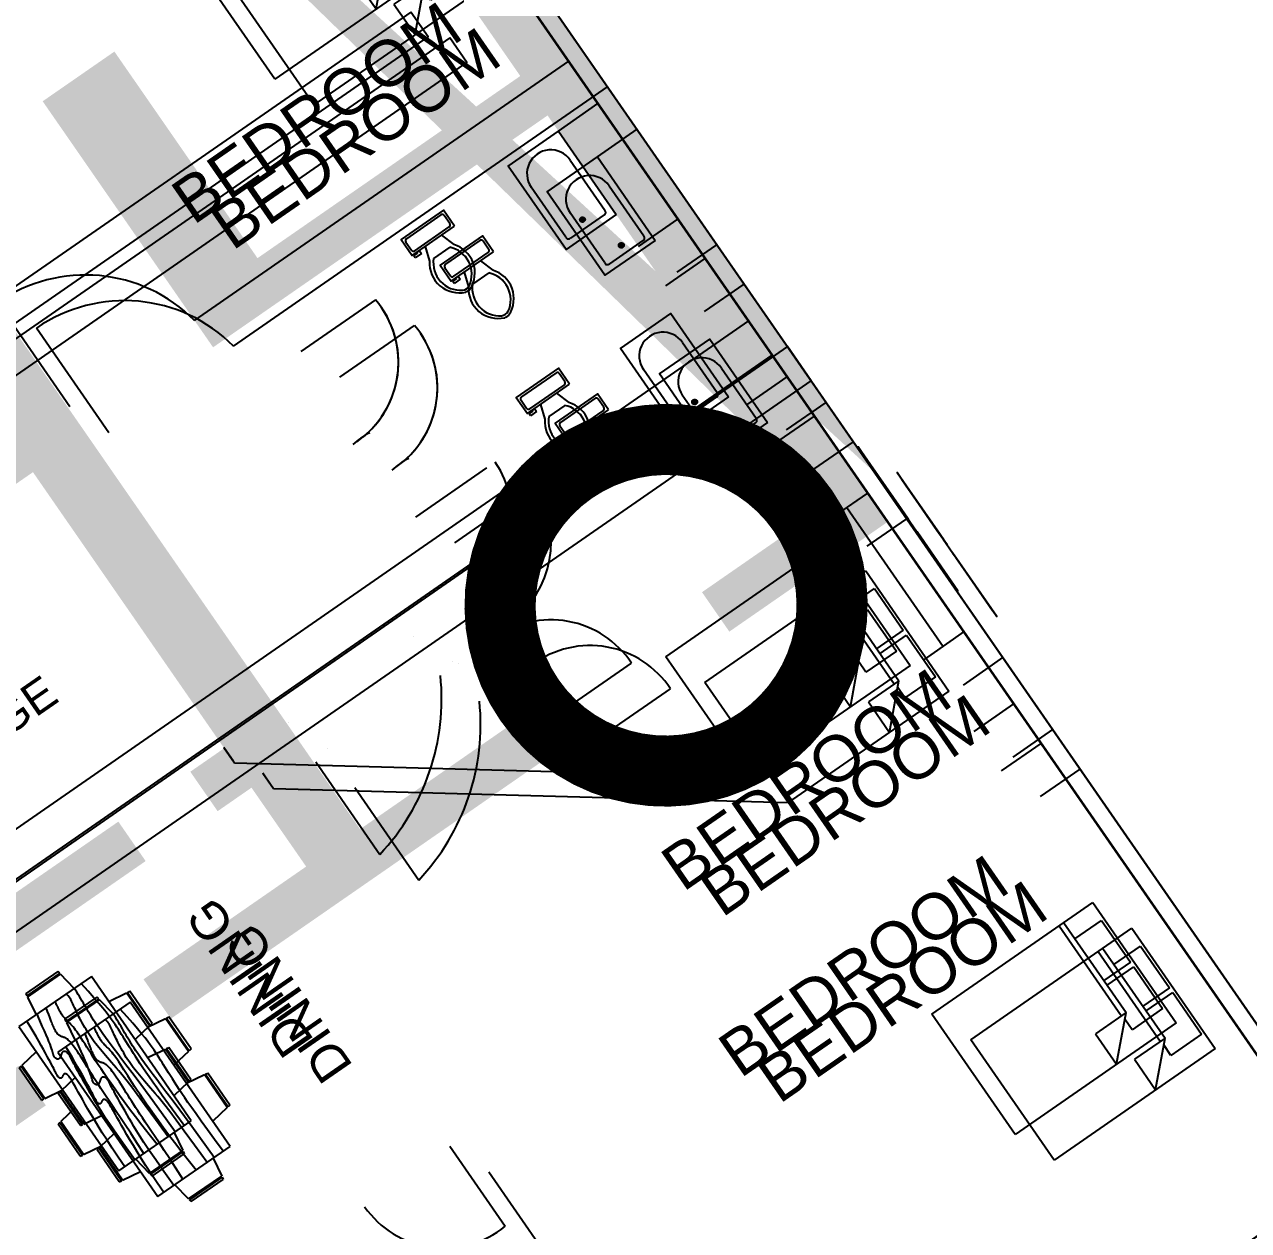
# Model space of a CAD drawing. Header units: millimetres. Extents: x 598487 to 663022, y -3024 to 50667.
# Drawn here: x 604858 to 617566, y 3524 to 16040 of the extents above; entities that cross this region are included whole.
import ezdxf

# ---------------------------------------------------------------- set-up
doc = ezdxf.new("R2010")
doc.units = ezdxf.units.MM
doc.layers.get('0').update_dxf_attribs({"color": 250})
for name, color, linetype in [('Doors', 20, 'Continuous'), ('Furniture', 80, 'Continuous'), ('tanks', 254, 'Continuous'), ('Text', 7, 'Continuous'), ('walls', 51, 'Continuous'), ('windows', 10, 'Continuous')]:
    doc.layers.add(name, color=color, linetype=linetype)
doc.styles.get("Standard").update_dxf_attribs({"font": 'arial.ttf'})
pattern_1 = [(90, (-204816.2, 197959.32), (-304.8, 304.8), [304.8, -304.8]), (90, (-204765.4, 197959.32), (-304.8, 304.8), [304.8, -304.8]), (90, (-204714.6, 197959.32), (-304.8, 304.8), [304.8, -304.8]), (90, (-204663.8, 197959.32), (-304.8, 304.8), [304.8, -304.8]), (90, (-204613, 197959.32), (-304.8, 304.8), [304.8, -304.8]), (90, (-204562.2, 197959.32), (-304.8, 304.8), [304.8, -304.8]), (90, (-204511.4, 197959.32), (-304.8, 304.8), [304.8, -304.8]), (360, (-204816.2, 198264.12), (304.8, -304.8), [304.8, -304.8]), (360, (-204816.2, 198314.92), (304.8, -304.8), [304.8, -304.8]), (360, (-204816.2, 198365.72), (304.8, -304.8), [304.8, -304.8]), (360, (-204816.2, 198416.52), (304.8, -304.8), [304.8, -304.8]), (360, (-204816.2, 198467.32), (304.8, -304.8), [304.8, -304.8]), (360, (-204816.2, 198518.12), (304.8, -304.8), [304.8, -304.8]), (360, (-204816.2, 198568.92), (304.8, -304.8), [304.8, -304.8])]

# ---------------------------------------------------------------- blocks, each defined once
blk = doc.blocks.new('Bath Tub - 26 x 60 in.')
for p, q in [((8, -18), (10, -18)), ((9, -17), (9, -19))]:
    blk.add_line(p, q)
blk.add_lwpolyline([(0, -36), (0, 0), (60, 0), (60, -36)], close=True)
for points in [[(4, -30), (4, -6)], [(6, -4), (42, -4)], [(42, -32), (6, -32)]]:
    blk.add_lwpolyline(points)
for radius in [1.5, 1]:
    blk.add_circle((9, -18), radius)
for centre, radius, start, end in [((5.75, -5.75), 1.77, 81.8699, 188.1301), ((42, -18), 14, 270, 90), ((5.75, -30.25), 1.77, 171.8699, 278.1301)]:
    blk.add_arc(centre, radius, start, end)
blk = doc.blocks.new('Toilet - top')
for p, q in [((9.5, -6), (9.5, -2)), ((-10, -8.5), (-8, -8.5)), ((-10, -9.5), (-10, -8.5)), ((-7, -9.5), (-10, -9.5)), ((-8, -8.5), (-8, -8)), ((-7, -8), (-7, -9.5)), ((-4, -8), (-6, -14)), ((4, -8), (6, -14)), ((4, -14), (-4, -14))]:
    blk.add_line(p, q)
blk.add_lwpolyline([(10.5, -8), (10.5, 0), (-10.5, 0), (-10.5, -8)], close=True)
for points in [[(-9.5, -2), (-9.5, -6)], [(8.5, -1), (-8.5, -1)], [(-8.5, -7), (8.5, -7)]]:
    blk.add_lwpolyline(points)
for centre, radius, start, end in [((-8.62, -1.88), 0.884, 81.8699, 188.1301), ((8.62, -1.88), 0.884, 351.8699, 98.1301), ((-8.62, -6.12), 0.884, 171.8699, 278.1301), ((8.62, -6.12), 0.884, 261.8699, 8.1301), ((3.52, -21.58), 12.17, 141.4691, 247.9714), ((4.2, -21.82), 11.33, 136.3677, 238.9468), ((-3.52, -21.58), 12.17, 292.0284, 38.5307), ((-4.2, -21.82), 11.33, 301.053, 43.6321), ((0, -27.88), 4, 245.7318, 294.2682), ((0, -29), 4, 254.8605, 285.1395)]:
    blk.add_arc(centre, radius, start, end)
blk = doc.blocks.new('Bed - Queen')
at = {"linetype": 'Continuous'}
for p, q in [((0, -80.00003), (0, 0)), ((0, 0), (59.99999, 0)), ((59.99999, 0), (59.99999, -80.00003)), ((7.99999, -1.2), (28.79998, -1.2)), ((7.99999, -14.4), (7.99999, -1.2)), ((28.79998, -1.2), (28.79998, -14.4)), ((31.19999, -1.2), (51.99999, -1.2)), ((31.19999, -14.4), (31.19999, -1.2)), ((51.99999, -1.2), (51.99999, -16.4)), ((0, -14.4), (44.8, -14.4)), ((59.99999, -29.6), (44.8, -14.4)), ((44.8, -14.4), (44.8, -29.6)), ((44.8, -16.8), (0, -16.8)), ((51.99999, -16.4), (46.79936, -16.4)), ((44.8, -29.6), (59.99999, -29.6)), ((59.99999, -80.00003), (0, -80.00003))]:
    blk.add_line(p, q, dxfattribs=at)
blk = doc.blocks.new('Dining Set - 36 x 72 in.')
at = {"linetype": 'Continuous'}
for p, q in [((-22.2343, 26.00059), (-23.4847, 17.99762)), ((-22.2304, 26), (-5.7608, 26)), ((-22, 27.5), (-22.1562, 26.50042)), ((-5.8416, 26.5), (-22.1534, 26.5)), ((-22, 27.5), (-6, 27.5)), ((-5.8437, 26.49966), (-6, 27.5)), ((-4.5152, 17.99762), (-5.7655, 25.99926)), ((5.7657, 26.00059), (4.5153, 17.99762)), ((5.7696, 26), (22.2392, 26)), ((6, 27.5), (5.8438, 26.50042)), ((22.1584, 26.5), (5.8466, 26.5)), ((6, 27.5), (22, 27.5)), ((22.1563, 26.49966), (22, 27.5)), ((23.4848, 17.99762), (22.2345, 25.99926)), ((36, 18), (-36, 18)), ((-36, 18), (-36, -18)), ((36, -18), (36, 18)), ((-45.5, 8), (-44.5004, 8.15617)), ((-45.5, 8), (-45.5, -8)), ((-44.5, -8.15843), (-44.5, 8.15338)), ((-44.0006, 8.23428), (-35.9976, 9.48474)), ((-44, 8.23041), (-44, -8.23915)), ((44.0006, 8.23428), (35.9976, 9.48474)), ((44, 8.23041), (44, -8.23915)), ((44.5, -8.15843), (44.5, 8.15338)), ((45.5, 8), (44.5005, 8.15617)), ((45.5, 8), (45.5, -8)), ((-44.4997, -8.15631), (-45.5, -8)), ((-35.9976, -9.48476), (-43.9993, -8.2345)), ((35.9976, -9.48476), (43.9993, -8.2345)), ((44.4997, -8.15631), (45.5, -8)), ((-36, -18), (36, -18)), ((-22.2343, -26.0006), (-23.4847, -17.99762)), ((-4.5152, -17.99762), (-5.7655, -25.99928)), ((5.7657, -26.0006), (4.5153, -17.99762)), ((23.4848, -17.99762), (22.2345, -25.99928)), ((-22.2304, -26), (-5.7608, -26)), ((-22, -27.5), (-22.1562, -26.50044)), ((-5.8416, -26.5), (-22.1534, -26.5)), ((-22, -27.5), (-6, -27.5)), ((-5.8437, -26.49967), (-6, -27.5)), ((5.7696, -26), (22.2392, -26)), ((6, -27.5), (5.8438, -26.50044)), ((22.1584, -26.5), (5.8466, -26.5)), ((6, -27.5), (22, -27.5)), ((22.1563, -26.49967), (22, -27.5))]:
    blk.add_line(p, q, dxfattribs=at)
for points in [[(-36, 15), (-31.1772, 14.97754), (-26.8079, 14.91406), (-22.8538, 14.81543), (-19.276, 14.6875), (-16.0362, 14.53613), (-13.0957, 14.36718), (-10.4159, 14.18652), (-7.9583, 14), (-5.6904, 13.81315), (-3.6035, 13.63021), (-1.6954, 13.45508), (0.0365, 13.29166), (1.5945, 13.14388), (2.9811, 13.01562), (4.1988, 12.9108), (5.25, 12.83333), (6.1393, 12.78613), (6.8802, 12.76823), (7.4883, 12.77767), (7.9792, 12.8125), (8.3685, 12.87077), (8.6719, 12.95052), (8.9049, 13.0498), (9.0833, 13.16666), (9.2205, 13.29899), (9.3216, 13.44401), (9.3895, 13.59879), (9.4271, 13.76041), (9.4373, 13.92594), (9.4232, 14.09245), (9.3875, 14.257), (9.3333, 14.41666), (9.2638, 14.56917), (9.1836, 14.71484), (9.0975, 14.85465), (9.0104, 14.98958), (8.9272, 15.1206), (8.8529, 15.2487), (8.7922, 15.37483), (8.75, 15.5), (8.7305, 15.62467), (8.7344, 15.74739), (8.7617, 15.86621), (8.8125, 15.97916), (8.8867, 16.08431), (8.9844, 16.17968), (9.1055, 16.26334), (9.25, 16.33333), (9.4189, 16.38802), (9.6172, 16.42708), (9.8506, 16.45052), (10.125, 16.45833), (10.4463, 16.45052), (10.8203, 16.42708), (11.2529, 16.38802), (11.75, 16.33333), (12.3184, 16.26318), (12.9694, 16.17838), (13.7151, 16.07991), (14.5677, 15.96875), (15.5395, 15.84586), (16.6426, 15.71224), (17.8893, 15.56884), (19.2917, 15.41666), (20.859, 15.25667), (22.5879, 15.08984), (24.4721, 14.91715), (26.5052, 14.73958), (28.6809, 14.5581), (30.9929, 14.3737), (33.4347, 14.18733), (36, 14)], [(-36, 10), (-28.9766, 10.14274), (-23.1725, 10.20442), (-18.4241, 10.19775), (-14.5677, 10.13541), (-11.4399, 10.03011), (-8.877, 9.89453), (-6.7154, 9.74137), (-4.7917, 9.58333), (-2.9698, 9.43082), (-1.2246, 9.28515), (0.4415, 9.14534), (2.026, 9.01041), (3.5266, 8.87939), (4.9408, 8.7513), (6.266, 8.62516), (7.5, 8.5), (8.6411, 8.37549), (9.6914, 8.2539), (10.6538, 8.13818), (11.5312, 8.03125), (12.3267, 7.93603), (13.043, 7.85547), (13.6831, 7.79248), (14.25, 7.75), (14.7471, 7.7303), (15.1797, 7.73307), (15.5537, 7.75732), (15.875, 7.80208), (16.1494, 7.86637), (16.3828, 7.94922), (16.5811, 8.04964), (16.75, 8.16666), (16.8944, 8.29915), (17.0143, 8.44531), (17.1089, 8.60319), (17.1771, 8.77083), (17.218, 8.94629), (17.2305, 9.1276), (17.2137, 9.31282), (17.1667, 9.5), (17.0895, 9.6875), (16.987, 9.875), (16.8649, 10.0625), (16.7292, 10.25), (16.5856, 10.4375), (16.4401, 10.625), (16.2985, 10.8125), (16.1667, 11), (16.05, 11.18733), (15.9518, 11.3737), (15.8752, 11.5581), (15.8229, 11.73958), (15.798, 11.91715), (15.8034, 12.08984), (15.842, 12.25667), (15.9167, 12.41666), (16.0295, 12.56836), (16.1784, 12.70833), (16.3605, 12.83268), (16.5729, 12.9375), (16.8127, 13.01888), (17.0768, 13.07291), (17.3625, 13.0957), (17.6667, 13.08333), (17.9894, 13.03312), (18.3418, 12.94726), (18.7382, 12.82918), (19.1927, 12.68229), (19.7195, 12.51001), (20.3327, 12.31575), (21.0465, 12.10294), (21.875, 11.875), (22.8357, 11.63354), (23.959, 11.37304), (25.2786, 11.08618), (26.8282, 10.76562), (28.6414, 10.40405), (30.752, 9.99414), (33.1936, 9.52856), (36, 9)], [(-36, 5.5), (-30.7157, 5.3348), (-26.069, 5.20963), (-21.9946, 5.11767), (-18.4271, 5.05208), (-15.3009, 5.00602), (-12.5508, 4.97265), (-10.1112, 4.94515), (-7.9167, 4.91666), (-5.909, 4.88167), (-4.0586, 4.83984), (-2.3429, 4.79215), (-0.7396, 4.73958), (0.7739, 4.6831), (2.22, 4.6237), (3.6213, 4.56233), (5, 4.5), (6.373, 4.43782), (7.7344, 4.3776), (9.0723, 4.32129), (10.375, 4.27083), (11.6309, 4.22819), (12.8281, 4.19531), (13.9551, 4.17415), (15, 4.16666), (15.954, 4.17448), (16.819, 4.19791), (17.6001, 4.23698), (18.3021, 4.29166), (18.9299, 4.36198), (19.4883, 4.44791), (19.9823, 4.54948), (20.4167, 4.66666), (20.7969, 4.79899), (21.1302, 4.94401), (21.4245, 5.09879), (21.6875, 5.26041), (21.9271, 5.42594), (22.1511, 5.59245), (22.3672, 5.757), (22.5834, 5.91666), (22.8065, 6.06868), (23.0404, 6.21093), (23.2879, 6.34147), (23.5521, 6.45833), (23.8358, 6.55957), (24.142, 6.64323), (24.4735, 6.70735), (24.8334, 6.75), (25.2235, 6.76969), (25.642, 6.76692), (26.0858, 6.74267), (26.5521, 6.69791), (27.0379, 6.63362), (27.5404, 6.55078), (28.0565, 6.45036), (28.5834, 6.33333), (29.1242, 6.19987), (29.7071, 6.04687), (30.3661, 5.87044), (31.1354, 5.66666), (32.0493, 5.43164), (33.142, 5.16146), (34.4475, 4.85221), (36, 4.5)], [(-36, -1), (-30.7915, -0.6591), (-26.0195, -0.38216), (-21.6519, -0.16284), (-17.6563, 0.00521), (-14.0005, 0.12833), (-10.6523, 0.21289), (-7.5796, 0.26522), (-4.75, 0.29166), (-2.134, 0.29793), (0.2878, 0.28711), (2.5317, 0.26163), (4.6146, 0.22396), (6.5529, 0.17651), (8.3633, 0.12174), (10.0623, 0.06209), (11.6667, 0), (13.1899, -0.06201), (14.6341, -0.1211), (15.9982, -0.17432), (17.2813, -0.21875), (18.4823, -0.25147), (19.6003, -0.26953), (20.6343, -0.27002), (21.5834, -0.25), (22.4481, -0.20768), (23.2357, -0.14584), (23.9549, -0.06836), (24.6146, 0.02083), (25.2235, 0.11784), (25.7904, 0.21875), (26.3241, 0.31966), (26.8334, 0.41666), (27.3265, 0.50618), (27.8099, 0.58593), (28.2894, 0.65397), (28.7709, 0.70833), (29.2601, 0.74707), (29.763, 0.76823), (30.2855, 0.76985), (30.8334, 0.75), (31.4088, 0.70784), (31.9994, 0.64713), (32.589, 0.57275), (33.1615, 0.48958), (33.7008, 0.4025), (34.1908, 0.3164), (34.6153, 0.23616), (34.9584, 0.16666), (35.2099, 0.11165), (35.3848, 0.07031), (35.504, 0.04069), (35.5886, 0.02083), (35.6594, 0.00879), (35.7377, 0.0026), (35.8442, 0.00032), (36, 0)], [(-36, -6.5), (-27.1843, -6.31267), (-20.084, -6.1263), (-14.469, -5.9419), (-10.1094, -5.76042), (-6.7752, -5.58285), (-4.2363, -5.41016), (-2.2629, -5.24333), (-0.625, -5.08334), (0.8708, -4.93099), (2.2715, -4.78646), (3.5872, -4.64974), (4.8281, -4.52084), (6.0046, -4.39974), (7.127, -4.28646), (8.2053, -4.18099), (9.25, -4.08334), (10.2705, -3.99382), (11.2734, -3.91407), (12.2647, -3.84603), (13.25, -3.79167), (14.2354, -3.75293), (15.2266, -3.73177), (16.2295, -3.73015), (17.25, -3.75), (18.2912, -3.79248), (19.3451, -3.85547), (20.4009, -3.93604), (21.4479, -4.03125), (22.4754, -4.13819), (23.4727, -4.25391), (24.4289, -4.37549), (25.3334, -4.5), (26.1785, -4.62492), (26.9694, -4.74935), (27.7145, -4.87281), (28.4219, -4.99479), (29.1, -5.11483), (29.7572, -5.23242), (30.4016, -5.34709), (31.0417, -5.45834), (31.6837, -5.56437), (32.3262, -5.65821), (32.9658, -5.73153), (33.599, -5.77604), (34.2224, -5.78345), (34.8327, -5.74545), (35.4264, -5.65373), (36, -5.5)], [(-36, -10), (-26.4022, -9.81299), (-18.4675, -9.62891), (-11.9839, -9.45069), (-6.7396, -9.28125), (-2.5226, -9.12354), (0.8789, -8.98047), (3.6769, -8.85498), (6.0833, -8.75), (8.2767, -8.66765), (10.3021, -8.60677), (12.1712, -8.56543), (13.8958, -8.54167), (15.4876, -8.53353), (16.9583, -8.53907), (18.3197, -8.55632), (19.5834, -8.58334), (20.7616, -8.61841), (21.8685, -8.66081), (22.9188, -8.71004), (23.9271, -8.76563), (24.9081, -8.82707), (25.8763, -8.89388), (26.8465, -8.96558), (27.8334, -9.04167), (28.8474, -9.12118), (29.8828, -9.20117), (30.93, -9.27824), (31.9792, -9.34896), (33.0205, -9.40991), (34.0443, -9.45768), (35.0407, -9.48885), (36, -9.5)], [(-36, -14.5), (-30.0881, -14.33513), (-25.0332, -14.21224), (-20.7312, -14.12647), (-17.0781, -14.07292), (-13.97, -14.04671), (-11.3027, -14.04297), (-8.9724, -14.05681), (-6.875, -14.08334), (-4.9224, -14.11833), (-3.0905, -14.16016), (-1.3709, -14.20785), (0.2448, -14.26042), (1.7647, -14.3169), (3.1973, -14.3763), (4.5507, -14.43767), (5.8333, -14.5), (7.0554, -14.5621), (8.235, -14.62175), (9.3922, -14.67652), (10.5469, -14.72396), (11.7192, -14.76164), (12.929, -14.78711), (14.1965, -14.79794), (15.5417, -14.79167), (16.9933, -14.76424), (18.6152, -14.70508), (20.4804, -14.60197), (22.6615, -14.44271), (25.2312, -14.21509), (28.2624, -13.9069), (31.8277, -13.50594), (36, -13)]]:
    blk.add_lwpolyline(points, dxfattribs=at)

msp = doc.modelspace()

# ---------------------------------------------------------------- hatches: boundary and pattern name
at = {"true_color": 0xcd6928, "extrusion": (-0.821971, -0.569529, 3.62327e-12)}
h = msp.add_hatch(dxfattribs=at)
h.set_pattern_fill('AR-PARQ1', color=32)
h.set_pattern_definition(pattern_1)
edge = h.paths.add_edge_path()
edge.add_line((348921, -61044), (328006, -62930))
edge.add_line((328006, -62930), (327557, -57950))
edge.add_line((348472, -56064), (327557, -57950))
edge.add_line((348921, -61044), (348472, -56064))
h = msp.add_hatch(dxfattribs=at)
h.set_pattern_fill('AR-PARQ1', color=32)
h.set_pattern_definition(pattern_1)
edge = h.paths.add_edge_path()
edge.add_line((349370, -66024), (328455, -67910))
edge.add_line((328455, -67910), (328006, -62930))
edge.add_line((348921, -61044), (328006, -62930))
edge.add_line((349370, -66024), (348921, -61044))
at = {"true_color": 0xcd6928, "extrusion": (0.569529, -0.821971, -8.21071e-17)}
h = msp.add_hatch(dxfattribs=at)
h.set_pattern_fill('AR-PARQ1', color=32)
h.set_pattern_definition([(90, (-614801.04, 197959.32), (-304.8, 304.8), [304.8, -304.8]), (90, (-614750.24, 197959.32), (-304.8, 304.8), [304.8, -304.8]), (90, (-614699.44, 197959.32), (-304.8, 304.8), [304.8, -304.8]), (90, (-614648.64, 197959.32), (-304.8, 304.8), [304.8, -304.8]), (90, (-614597.84, 197959.32), (-304.8, 304.8), [304.8, -304.8]), (90, (-614547.04, 197959.32), (-304.8, 304.8), [304.8, -304.8]), (90, (-614496.24, 197959.32), (-304.8, 304.8), [304.8, -304.8]), (360, (-614801.04, 198264.12), (304.8, -304.8), [304.8, -304.8]), (360, (-614801.04, 198314.92), (304.8, -304.8), [304.8, -304.8]), (360, (-614801.04, 198365.72), (304.8, -304.8), [304.8, -304.8]), (360, (-614801.04, 198416.52), (304.8, -304.8), [304.8, -304.8]), (360, (-614801.04, 198467.32), (304.8, -304.8), [304.8, -304.8]), (360, (-614801.04, 198518.12), (304.8, -304.8), [304.8, -304.8]), (360, (-614801.04, 198568.92), (304.8, -304.8), [304.8, -304.8])])
edge = h.paths.add_edge_path()
edge.add_line((506419, -67865), (506419, -67910))
edge.add_line((506419, -67910), (506419, -62930))
edge.add_line((506419, -62885), (506419, -62930))
edge.add_line((506419, -67865), (506419, -62885))
edge = h.paths.add_edge_path()
edge.add_line((503738, -62616), (503738, -62885))
edge.add_line((503738, -62885), (503738, -57905))
edge.add_line((503738, -57636), (503738, -57905))
edge.add_line((503738, -62616), (503738, -57636))
h.paths.add_polyline_path([(503919, -64615), (503919, -67486), (503491, -67486), (503491, -64615)])
at = {"true_color": 0xcd6928, "extrusion": (-0.821971, -0.569529, 9.27113e-15)}
h = msp.add_hatch(dxfattribs=at)
h.set_pattern_fill('AR-CONC', color=32)
h.set_pattern_definition([(50, (-204816.2, 197959.32), (182.18467, -15.939086), [19.05, -209.55]), (355, (-204816.2, 197959.32), (-35.24342, 191.056845), [15.24, -167.640584]), (100.451445, (-204801.01, 197957.99), (146.941247, 175.11775), [16.19001, -178.090245]), (46.1842, (-204816.2, 198010.12), (271.07904, -42.04233), [28.575, -314.325]), (96.63556, (-204793.6, 198006.6), (237.40413, 247.42612), [24.28502, -267.13561]), (351.18415, (-204816.2, 198010.12), (237.40413, 247.42612), [22.85997, -251.45973]), (21, (-204790.8, 197997.42), (151.61439, -102.2652), [19.05, -209.55]), (326, (-204790.8, 197997.42), (61.80203, 184.187966), [15.24, -167.64]), (71.451445, (-204778.16, 197988.9), (213.41642, 81.92277), [16.19001, -178.08994]), (37.5, (-204816.195, 197959.317), (3.088603, 84.555039), [0, -165.608, 0, -170.18, 0, -168.275]), (7.5, (-204816.195, 197959.32), (66.819663, 100.180575), [0, -97.028, 0, -161.798, 0, -64.135]), (327.5, (-204872.84, 197959.317), (135.590595, -5.728744), [0, -63.5, 0, -198.12, 0, -262.89]), (317.5, (-204898.24, 197959.32), (148.129181, 25.42649), [0, -82.55, 0, -131.572, 0, -186.69])])
h.paths.add_polyline_path([(334382, -57335), (331541, -57591), (331676, -59085), (333477, -58923), (333657, -60914), (331855, -61077), (331990, -62571), (334831, -62315)])
h.paths.add_polyline_path([(339998, -58334), (339703, -58361), (339882, -60353), (340178, -60326)], flags=17)
h.paths.add_polyline_path([(336369, -57156), (335276, -57254), (335725, -62234), (336819, -62135), (336684, -60641), (335928, -60710), (335749, -58718), (336504, -58650)])
h.paths.add_polyline_path([(335276, -57254), (334880, -57290), (335329, -62270), (335725, -62234)])
h.paths.add_polyline_path([(334880, -57290), (334382, -57335), (334831, -62315), (335329, -62270)])
h.paths.add_polyline_path([(338365, -56976), (337367, -57066), (337501, -58560), (338227, -58494), (338406, -60486), (337681, -60552), (337816, -62045), (338815, -61955)])
h.paths.add_polyline_path([(337367, -57066), (336872, -57110), (337006, -58604), (337501, -58560)])
h.paths.add_polyline_path([(336872, -57110), (336374, -57155), (336508, -58649), (337006, -58604)])
h.paths.add_polyline_path([(337681, -60552), (337186, -60596), (337321, -62090), (337816, -62045)])
h.paths.add_polyline_path([(337186, -60596), (336688, -60641), (336823, -62135), (337321, -62090)])
h.paths.add_polyline_path([(340178, -60326), (339882, -60353), (339703, -58361), (339998, -58334), (339863, -56841), (338884, -56929), (339334, -61909), (340313, -61820)])
h.paths.add_polyline_path([(338863, -56931), (338365, -56976), (338815, -61955), (339313, -61910)])
h.paths.add_polyline_path([(341643, -58186), (340023, -58332), (340202, -60324), (341823, -60178)], flags=17)
h.paths.add_polyline_path([(342496, -56603), (339888, -56838), (340023, -58332), (341643, -58186), (341823, -60178), (340202, -60324), (340337, -61818), (342945, -61583)])
h.paths.add_polyline_path([(346480, -56244), (342994, -56558), (343443, -61538), (346929, -61224)])
h.paths.add_polyline_path([(347974, -56109), (346978, -56199), (347427, -61179), (348423, -61089)])
h.paths.add_polyline_path([(346978, -56199), (346494, -56243), (346943, -61222), (347427, -61179)])
h.paths.add_polyline_path([(348472, -56064), (347974, -56109), (348423, -61089), (348921, -61044)])
h.paths.add_polyline_path([(342994, -56558), (342496, -56603), (342945, -61583), (343443, -61538)])
h.paths.add_polyline_path([(331541, -57591), (331043, -57636), (331223, -59628), (331581, -59596), (331536, -59098), (331676, -59085)])
h.paths.add_polyline_path([(331581, -59596), (331223, -59628), (331492, -62616), (331990, -62571), (331855, -61077), (331716, -61089)])
h = msp.add_hatch(dxfattribs=at)
h.set_pattern_fill('AR-BRELM', color=32)
h.set_pattern_definition([(5.15334, (356118.38, -52551.77), (-12.1694, 134.93636), [193.675, -9.525]), (5.15334, (356113.25, -52494.85), (-12.1694, 134.93636), [193.675, -9.525]), (5.15334, (356162.9, -52479.74), (-12.1694, 134.93636), [92.075, -9.525]), (5.15334, (356157.76, -52422.82), (-12.1694, 134.93636), [92.075, -9.525]), (95.1533, (356118.38, -52551.77), (-202.3786, -18.2517), [57.15, -78.334]), (95.1533, (356108.9, -52552.63), (-202.3786, -18.2517), [57.15, -78.334]), (95.15334, (356162.89, -52479.74), (-101.18932, -9.12586), [57.15, -78.334]), (95.15334, (356153.41, -52480.6), (-101.18932, -9.12586), [57.15, -78.334])])
h.paths.add_polyline_path([(334831, -62315), (331990, -62571), (332125, -64065), (333926, -63902), (334106, -65894), (332304, -66057), (332439, -67551), (335280, -67294)])
h.paths.add_polyline_path([(340447, -63314), (340152, -63341), (340331, -65333), (340627, -65306)], flags=17)
h.paths.add_polyline_path([(336819, -62135), (335725, -62234), (336174, -67214), (337268, -67115), (337133, -65621), (336377, -65689), (336198, -63697), (336953, -63629)])
h.paths.add_polyline_path([(335725, -62234), (335329, -62270), (335778, -67250), (336174, -67214)])
h.paths.add_polyline_path([(335329, -62270), (334831, -62315), (335280, -67294), (335778, -67250)])
h.paths.add_polyline_path([(338815, -61955), (337816, -62045), (337951, -63539), (338676, -63474), (338855, -65466), (338130, -65531), (338265, -67025), (339264, -66935)])
h.paths.add_polyline_path([(337816, -62045), (337321, -62090), (337455, -63584), (337951, -63539)])
h.paths.add_polyline_path([(337321, -62090), (336823, -62135), (336957, -63629), (337455, -63584)])
h.paths.add_polyline_path([(338130, -65531), (337635, -65576), (337770, -67070), (338265, -67025)])
h.paths.add_polyline_path([(337635, -65576), (337137, -65621), (337272, -67115), (337770, -67070)])
h.paths.add_polyline_path([(340627, -65306), (340331, -65333), (340152, -63341), (340447, -63314), (340313, -61820), (339334, -61909), (339783, -66888), (340762, -66800)])
h.paths.add_polyline_path([(339313, -61910), (338815, -61955), (339264, -66935), (339762, -66890)])
h.paths.add_polyline_path([(342092, -63166), (340472, -63312), (340651, -65304), (342272, -65158)], flags=17)
h.paths.add_polyline_path([(342945, -61583), (340337, -61818), (340472, -63312), (342092, -63166), (342272, -65158), (340651, -65304), (340786, -66798), (343395, -66563)])
h.paths.add_polyline_path([(346929, -61224), (343443, -61538), (343893, -66518), (347378, -66203)])
h.paths.add_polyline_path([(348423, -61089), (347427, -61179), (347876, -66158), (348872, -66069)])
h.paths.add_polyline_path([(347427, -61179), (346943, -61222), (347392, -66202), (347876, -66158)])
h.paths.add_polyline_path([(348921, -61044), (348423, -61089), (348872, -66069), (349370, -66024)])
h.paths.add_polyline_path([(343443, -61538), (342945, -61583), (343395, -66563), (343893, -66518)])
h.paths.add_polyline_path([(331990, -62571), (331492, -62616), (331672, -64608), (332031, -64575), (331986, -64077), (332125, -64065)])
h.paths.add_polyline_path([(332031, -64575), (331672, -64608), (331941, -67596), (332439, -67551), (332304, -66057), (332165, -66069)])
at = {"true_color": 0xcd6928, "extrusion": (-0.567227, 0.818649, -0.089821)}
h = msp.add_hatch(dxfattribs=at)
h.set_pattern_fill('AR-PARQ1', color=32)
h.set_pattern_definition([(90, (-489093.17, 166779.5), (-304.8, 304.8), [304.8, -304.8]), (90, (-489042.37, 166779.5), (-304.8, 304.8), [304.8, -304.8]), (90, (-488991.57, 166779.5), (-304.8, 304.8), [304.8, -304.8]), (90, (-488940.77, 166779.5), (-304.8, 304.8), [304.8, -304.8]), (90, (-488889.97, 166779.5), (-304.8, 304.8), [304.8, -304.8]), (90, (-488839.17, 166779.5), (-304.8, 304.8), [304.8, -304.8]), (90, (-488788.37, 166779.5), (-304.8, 304.8), [304.8, -304.8]), (360, (-489093.17, 167084.3), (304.8, -304.8), [304.8, -304.8]), (360, (-489093.17, 167135.1), (304.8, -304.8), [304.8, -304.8]), (360, (-489093.17, 167185.9), (304.8, -304.8), [304.8, -304.8]), (360, (-489093.17, 167236.7), (304.8, -304.8), [304.8, -304.8]), (360, (-489093.17, 167287.5), (304.8, -304.8), [304.8, -304.8]), (360, (-489093.17, 167338.3), (304.8, -304.8), [304.8, -304.8]), (360, (-489093.17, 167389.1), (304.8, -304.8), [304.8, -304.8])])
h.paths.add_polyline_path([(-503738, -87333), (-503738, -92138), (-503310, -92138), (-503310, -87333)])
h.paths.add_polyline_path([(-503310, -89138), (-503310, -92138), (-502221, -92138), (-502221, -89138)])
h.paths.add_polyline_path([(-502220, -87333), (-502220, -92138), (-499505, -92138), (-499505, -87333)])
h.paths.add_polyline_path([(-503310, -87333), (-503310, -89138), (-502221, -89138), (-502221, -87333)])
h.paths.add_polyline_path([(-499238, -88638), (-499238, -90638), (-498738, -90638), (-498738, -88638)])
h.paths.add_polyline_path([(-499238, -87138), (-499238, -88638), (-498738, -88638), (-498738, -87138)])
h.paths.add_polyline_path([(-499505, -90638), (-499505, -92138), (-499390, -92138), (-499238, -92138), (-499238, -90638)])
h.paths.add_polyline_path([(-499238, -90638), (-499238, -92138), (-498738, -92138), (-498738, -90638)])
h.paths.add_polyline_path([(-499505, -88638), (-499505, -90638), (-499238, -90638), (-499238, -88638)])
h.paths.add_polyline_path([(-502220, -87138), (-502220, -87333), (-499505, -87333), (-499505, -88638), (-499238, -88638), (-499238, -87138)])
h.paths.add_polyline_path([(-506001, -87333), (-506001, -92138), (-504438, -92138), (-504438, -87333)])
h.paths.add_polyline_path([(-504438, -87333), (-504438, -92138), (-504238, -92138), (-504238, -87333)])
h.paths.add_polyline_path([(-504238, -87333), (-504238, -92138), (-503738, -92138), (-503738, -87333)])
h.paths.add_polyline_path([(-506237, -87333), (-506237, -92138), (-506017, -92138), (-506017, -87333)])
h.paths.add_polyline_path([(-506713, -87333), (-506713, -92138), (-506238, -92138), (-506238, -87333)])
h.paths.add_polyline_path([(-507155, -87333), (-507155, -92138), (-506757, -92138), (-506757, -87333)])
h.paths.add_polyline_path([(-507635, -87333), (-507635, -92138), (-507168, -92138), (-507168, -87333)])
h.paths.add_polyline_path([(-510238, -87333), (-510238, -88638), (-510156, -88638), (-510156, -90638), (-510238, -90638), (-510238, -92138), (-508206, -92138), (-507741, -92138), (-507741, -87333)])
h.paths.add_polyline_path([(-510738, -90638), (-510738, -92138), (-510238, -92138), (-510238, -90638)])
h.paths.add_polyline_path([(-510738, -88638), (-510738, -90638), (-510238, -90638), (-510238, -88638)])
h.paths.add_polyline_path([(-510738, -87333), (-510738, -88638), (-510238, -88638), (-510238, -87333)])
h.paths.add_polyline_path([(-510238, -88638), (-510238, -90638), (-510156, -90638), (-510156, -88638)], flags=17)
h = msp.add_hatch(dxfattribs=at)
h.set_pattern_fill('AR-PARQ1', color=32)
h.set_pattern_definition([(90, (-489093.17, 166779.5), (-304.8, 304.8), [304.8, -304.8]), (90, (-489042.37, 166779.5), (-304.8, 304.8), [304.8, -304.8]), (90, (-488991.57, 166779.5), (-304.8, 304.8), [304.8, -304.8]), (90, (-488940.77, 166779.5), (-304.8, 304.8), [304.8, -304.8]), (90, (-488889.97, 166779.5), (-304.8, 304.8), [304.8, -304.8]), (90, (-488839.17, 166779.5), (-304.8, 304.8), [304.8, -304.8]), (90, (-488788.37, 166779.5), (-304.8, 304.8), [304.8, -304.8]), (360, (-489093.17, 167084.3), (304.8, -304.8), [304.8, -304.8]), (360, (-489093.17, 167135.1), (304.8, -304.8), [304.8, -304.8]), (360, (-489093.17, 167185.9), (304.8, -304.8), [304.8, -304.8]), (360, (-489093.17, 167236.7), (304.8, -304.8), [304.8, -304.8]), (360, (-489093.17, 167287.5), (304.8, -304.8), [304.8, -304.8]), (360, (-489093.17, 167338.3), (304.8, -304.8), [304.8, -304.8]), (360, (-489093.17, 167389.1), (304.8, -304.8), [304.8, -304.8])])
h.paths.add_polyline_path([(-503919, -92333), (-503919, -97138), (-503491, -97138), (-503491, -92333)])
h.paths.add_polyline_path([(-503491, -94138), (-503491, -97138), (-502402, -97138), (-502402, -94138)])
h.paths.add_polyline_path([(-502401, -92333), (-502401, -97138), (-499686, -97138), (-499686, -92333)])
h.paths.add_polyline_path([(-503491, -92333), (-503491, -94138), (-502402, -94138), (-502402, -92333)])
h.paths.add_polyline_path([(-499419, -93638), (-499419, -95638), (-498919, -95638), (-498919, -93638)])
h.paths.add_polyline_path([(-499419, -92138), (-499419, -93638), (-498919, -93638), (-498919, -92138)])
h.paths.add_polyline_path([(-499686, -95638), (-499686, -97138), (-499571, -97138), (-499419, -97138), (-499419, -95638)])
h.paths.add_polyline_path([(-499419, -95638), (-499419, -97138), (-498919, -97138), (-498919, -95638)])
h.paths.add_polyline_path([(-499686, -93638), (-499686, -95638), (-499419, -95638), (-499419, -93638)])
h.paths.add_polyline_path([(-502401, -92138), (-502401, -92333), (-499686, -92333), (-499686, -93638), (-499419, -93638), (-499419, -92138)])
h.paths.add_polyline_path([(-506182, -92333), (-506182, -97138), (-504619, -97138), (-504619, -92333)])
h.paths.add_polyline_path([(-504619, -92333), (-504619, -97138), (-504419, -97138), (-504419, -92333)])
h.paths.add_polyline_path([(-504419, -92333), (-504419, -97138), (-503919, -97138), (-503919, -92333)])
h.paths.add_polyline_path([(-506418, -92333), (-506418, -97138), (-506198, -97138), (-506198, -92333)])
h.paths.add_polyline_path([(-506894, -92333), (-506894, -97138), (-506419, -97138), (-506419, -92333)])
h.paths.add_polyline_path([(-507335, -92333), (-507335, -97138), (-506938, -97138), (-506938, -92333)])
h.paths.add_polyline_path([(-507816, -92333), (-507816, -97138), (-507349, -97138), (-507349, -92333)])
h.paths.add_polyline_path([(-510419, -92333), (-510419, -93638), (-510337, -93638), (-510337, -95638), (-510419, -95638), (-510419, -97138), (-508387, -97138), (-507921, -97138), (-507921, -92333)])
h.paths.add_polyline_path([(-510919, -95638), (-510919, -97138), (-510419, -97138), (-510419, -95638)])
h.paths.add_polyline_path([(-510919, -93638), (-510919, -95638), (-510419, -95638), (-510419, -93638)])
h.paths.add_polyline_path([(-510919, -92333), (-510919, -93638), (-510419, -93638), (-510419, -92333)])
h.paths.add_polyline_path([(-510419, -93638), (-510419, -95638), (-510337, -95638), (-510337, -93638)], flags=17)
at = {"layer": 'walls', "true_color": 0xffffff, "extrusion": (-0.051156, 0.073831, 0.995958)}
h = msp.add_hatch(dxfattribs=at)
h.set_pattern_fill('AR-B88', angle=-90)
h.set_pattern_definition([(270, (-507046.18, 344638.76), (203.2, 2e-11), []), (6e-12, (-507046.18, 344638.76), (203.2, 101.6), [203.2, -203.2])])
h.paths.add_polyline_path([(-498738, 331268), (-498738, 342028), (-499924, 342028), (-499924, 341528), (-499238, 341528), (-499238, 340528), (-502220, 340528), (-502220, 340028), (-499238, 340028), (-499238, 336528), (-502220, 336528), (-502220, 336028), (-499238, 336028), (-499238, 325028), (-502220, 325028), (-502220, 324528), (-499238, 324528), (-498738, 324528), (-498738, 329508), (-498978, 329508), (-498978, 331268)])
h.paths.add_polyline_path([(-503738, 331880), (-503738, 336028), (-503310, 336028), (-503310, 336528), (-503738, 336528), (-503738, 340028), (-503310, 340028), (-503310, 340528), (-503738, 340528), (-503738, 341528), (-501684, 341528), (-501684, 342028), (-506238, 342028), (-506238, 341528), (-504238, 341528), (-504238, 332380), (-504438, 332380), (-504438, 331880), (-504238, 331880)])
h.paths.add_polyline_path([(-506238, 341528), (-506238, 342028), (-506738, 342028), (-506738, 341741), (-506738, 341528)])
h.paths.add_polyline_path([(-508738, 341528), (-508738, 342028), (-510238, 342028), (-510238, 341528)])
h.paths.add_polyline_path([(-510238, 341528), (-510238, 342028), (-510738, 342028), (-510738, 341528)])
h.paths.add_polyline_path([(-510238, 335115), (-510238, 341528), (-510738, 341528), (-510738, 335115), (-510605, 335115)])
h.paths.add_polyline_path([(-506738, 336028), (-506738, 333409), (-506238, 333409), (-506013, 333409), (-506013, 336528), (-506237, 336528), (-510238, 336528), (-510238, 336028)])
h.paths.add_polyline_path([(-506738, 331880), (-506238, 331880), (-506013, 331880), (-506013, 332380), (-506238, 332380), (-506738, 332380), (-510238, 332380), (-510238, 331880)])
h.paths.add_polyline_path([(-510238, 326696), (-510238, 333355), (-510605, 333355), (-510738, 333355), (-510738, 326696)])
h.paths.add_polyline_path([(-510238, 321528), (-510238, 324936), (-510738, 324936), (-510738, 321528)])
h.paths.add_polyline_path([(-506238, 322880), (-506238, 323380), (-510238, 323380), (-510238, 322880)])
h.paths.add_polyline_path([(-504238, 322880), (-503738, 322880), (-503738, 324528), (-503310, 324528), (-503310, 325028), (-503738, 325028), (-503738, 328380), (-504438, 328380), (-504438, 327880), (-504238, 327880), (-504238, 323380), (-506238, 323380), (-506238, 322880)])
h.paths.add_polyline_path([(-506238, 321028), (-506238, 321528), (-506738, 321528), (-506738, 321028)])
h.paths.add_polyline_path([(-506738, 321028), (-506738, 321528), (-510238, 321528), (-510238, 321028)])
h.paths.add_polyline_path([(-510238, 321028), (-510238, 321528), (-510738, 321528), (-510738, 321028)])
h.paths.add_polyline_path([(-504238, 329880), (-504238, 330380), (-504438, 330380), (-504438, 329880)])
h = msp.add_hatch(dxfattribs=at)
h.set_pattern_fill('AR-B88', angle=-90)
h.set_pattern_definition([(270, (-507226.88, 344638.76), (203.2, 2e-11), []), (6e-12, (-507226.88, 344638.76), (203.2, 101.6), [203.2, -203.2])])
h.paths.add_polyline_path([(-499419, 325028), (-502401, 325028), (-502401, 324528), (-499419, 324528), (-498919, 324528), (-498919, 329508), (-499159, 329508), (-499159, 331268), (-498919, 331268), (-498919, 342028), (-500105, 342028), (-500105, 341528), (-499419, 341528), (-499419, 340528), (-502401, 340528), (-502401, 340028), (-499419, 340028), (-499419, 336528), (-502401, 336528), (-502401, 336028), (-499419, 336028)])
h.paths.add_polyline_path([(-503919, 336028), (-503491, 336028), (-503491, 336528), (-503919, 336528), (-503919, 340028), (-503491, 340028), (-503491, 340528), (-503919, 340528), (-503919, 341528), (-501865, 341528), (-501865, 342028), (-506419, 342028), (-506419, 341528), (-504419, 341528), (-504419, 332380), (-504619, 332380), (-504619, 331880), (-504419, 331880), (-503919, 331880)])
h.paths.add_polyline_path([(-506419, 341528), (-506419, 342028), (-506919, 342028), (-506919, 341741), (-506919, 341528)], flags=0)
h.paths.add_polyline_path([(-508919, 341528), (-508919, 342028), (-510419, 342028), (-510419, 341528)], flags=0)
h.paths.add_polyline_path([(-510419, 341528), (-510419, 342028), (-506419, 321528), (-510919, 341528)])
h.paths.add_polyline_path([(-510419, 335115), (-510419, 341528), (-510919, 341528), (-510919, 335115), (-510786, 335115)], flags=17)
h.paths.add_polyline_path([(-510419, 336028), (-506919, 336028), (-506919, 333409), (-506419, 333409), (-506194, 333409), (-506194, 336528), (-506418, 336528), (-510419, 336528)])
h.paths.add_polyline_path([(-506194, 332380), (-506419, 332380), (-506919, 332380), (-510419, 332380), (-510419, 331880), (-506919, 331880), (-506419, 331880), (-506194, 331880)])
h.paths.add_polyline_path([(-510419, 326696), (-510419, 333355), (-510786, 333355), (-510919, 333355), (-510919, 326696)], flags=17)
h.paths.add_polyline_path([(-510419, 321528), (-510419, 324936), (-510919, 324936), (-510919, 321528)], flags=17)
h.paths.add_polyline_path([(-506419, 322880), (-506419, 323380), (-510419, 323380), (-510419, 322880)], flags=17)
h.paths.add_polyline_path([(-504619, 327880), (-504419, 327880), (-504419, 323380), (-506419, 323380), (-506419, 322880), (-504419, 322880), (-503919, 322880), (-503919, 324528), (-503491, 324528), (-503491, 325028), (-503919, 325028), (-503919, 328380), (-504619, 328380), (-504619, 327880)])
h.paths.add_polyline_path([(-506919, 321028), (-506419, 321028), (-520358, 340957), (-506419, 321528), (-506919, 321528)])
h.paths.add_polyline_path([(-506919, 321528), (-510419, 321528), (-510419, 321028), (-506919, 321028)], flags=0)
h.paths.add_polyline_path([(-510919, 321028), (-510419, 321028), (-510419, 321528), (-510919, 321528)], flags=0)
h.paths.add_polyline_path([(-504419, 329880), (-504419, 330380), (-504619, 330380), (-504619, 329880)])

# ---------------------------------------------------------------- linework, layer by layer
at = {"extrusion": (0.821971, 0.569529, -9.09663e-15)}
for p, q in [((613990, 10967, -58386), (613982, 10979, -58222)), ((614035, 10902, -59255), (613990, 10967, -58386)), ((613990, 10967, -58386), (614093, 10818, -60387)), ((614395, 10700, -63366), (614386, 10712, -63202)), ((614439, 10636, -64234), (614395, 10700, -63366)), ((614395, 10700, -63366), (614497, 10552, -65367))]:
    msp.add_line(p, q, dxfattribs=at)
at = {"extrusion": (-0.567227, 0.818649, -0.089821)}
for p, q in [((607023, 8397, -61955), (606927, 8536, -60089)), ((606927, 8536, -60089), (607037, 8376, -62242)), ((607037, 8376, -62242), (612381, 8232, -61668)), ((607427, 8131, -66935), (607331, 8270, -65069)), ((607331, 8270, -65069), (607442, 8110, -67222)), ((607442, 8110, -67222), (612785, 7966, -66648))]:
    msp.add_line(p, q, dxfattribs=at)
at = {"extrusion": (-0.821971, -0.569529, 3.62327e-12)}
for points, elevation in [([(348472, -56064), (327557, -57950), (328006, -62930), (348921, -61044)], -510738), ([(348921, -61044), (328006, -62930), (328455, -67910), (349370, -66024)], -510919)]:
    msp.add_lwpolyline(points, close=True, dxfattribs=dict(at, elevation=elevation))
at = {"extrusion": (-0.567227, 0.818649, -0.089821)}
for points, elevation in [([(-509682, -88638), (-503738, -88638), (-503738, -92138), (-509682, -92138)], -326837), ([(-509862, -93638), (-503919, -93638), (-503919, -97138), (-509862, -97138)], -326837), ([(-499505, -87333), (-499505, -92138), (-510738, -92138), (-510738, -87333)], -331606), ([(-499686, -92333), (-499686, -97138), (-510919, -97138), (-510919, -92333)], -331606)]:
    msp.add_lwpolyline(points, close=True, dxfattribs=dict(at, elevation=elevation))
at = {"extrusion": (-0.821971, -0.569529, 9.27113e-15), "elevation": -498738}
msp.add_lwpolyline([(331043, -57636), (348472, -56064), (348921, -61044), (331492, -62616)], close=True, dxfattribs=at)
at = {"extrusion": (0.821971, 0.569529, -9.09663e-15)}
for points, elevation in [([(-340558, -58532), (-340620, -59218), (-339894, -59284), (-339832, -58597)], 510928), ([(-340615, -59418), (-339918, -59481), (-339984, -60213), (-340681, -60150)], 510928), ([(-340613, -59420), (-339920, -59483), (-339986, -60210), (-340679, -60147)], 510928), ([(-341007, -63511), (-341069, -64198), (-340343, -64264), (-340281, -63577)], 511109), ([(-341065, -64397), (-340367, -64460), (-340433, -65192), (-341131, -65129)], 511109), ([(-341062, -64400), (-340369, -64463), (-340435, -65190), (-341128, -65127)], 511109), ([(-340844, -58474), (-340910, -59203), (-341573, -59144), (-341507, -58414)], 510928), ([(-340973, -60120), (-340906, -59373), (-341582, -59312), (-341649, -60059)], 510928), ([(-341293, -63454), (-341359, -64183), (-342022, -64123), (-341956, -63394)], 511109), ([(-341422, -65100), (-341355, -64353), (-342031, -64292), (-342098, -65039)], 511109)]:
    msp.add_lwpolyline(points, close=True, dxfattribs=dict(at, elevation=elevation))
at = {"layer": 'Doors', "extrusion": (-0.051156, 0.073831, 0.995958)}
for p, q in [((605329, 12071, -62315), (604578, 13155, -62434)), ((607729, 12646, -62234), (608504, 13182, -62234)), ((605734, 11804, -67294), (604982, 12889, -67413)), ((608133, 12379, -67214), (608908, 12916, -67214)), ((608920, 10927, -62045), (609657, 11438, -62045)), ((609324, 10661, -67025), (610062, 11172, -67025)), ((610356, 8855, -61818), (611161, 9413, -61818)), ((610760, 8588, -66798), (611565, 9146, -66798)), ((607882, 8387, -61910), (608547, 7427, -61805)), ((608286, 8121, -66890), (608951, 7161, -66785)), ((609274, 4399, -61543), (609849, 3569, -61452)), ((609678, 4132, -66523), (610253, 3303, -66432))]:
    msp.add_line(p, q, dxfattribs=at)
for points, elevation in [([(-510738, 342028), (-510738, 321028), (-510738, 321028), (-510738, 342028)], -92138), ([(-510738, 342028), (-510738, 342028), (-498738, 342028), (-498738, 342028)], -92138), ([(-510919, 342028), (-510919, 342028), (-498919, 342028), (-498919, 342028)], -97138)]:
    msp.add_lwpolyline(points, close=True, dxfattribs=dict(at, elevation=elevation))
for centre, radius, start, end in [((-504438, 328154, -92138), 1599, 189.8656, 270), ((-504619, 328154, -97138), 1599, 189.8656, 270), ((-506682, 328877, -92138), 1003, 90, 185.6773), ((-506863, 328877, -97138), 1003, 90, 185.6773), ((-506738, 330877, -92138), 1003, 90, 180), ((-506919, 330877, -97138), 1003, 90, 180), ((-506713, 333384, -92138), 1004, 178.6012, 271.3988), ((-506894, 333384, -97138), 1004, 178.6012, 271.3988), ((-503942, 331242, -92138), 2363, 102.116, 151.2185), ((-504123, 331242, -97138), 2363, 102.116, 151.2185), ((-503234, 336476, -92138), 1008, 0.1166, 94.3505)]:
    msp.add_arc(centre, radius, start, end, dxfattribs=at)
at = {"layer": 'tanks', "extrusion": (-0.051156, 0.073831, 0.995958), "const_width": 740, "elevation": -87172}
msp.add_lwpolyline([(-510080, 333565, 1), (-506628, 333565, 1)], format="xyb", close=True, dxfattribs=at)
at = {"layer": 'Text', "extrusion": (-0.051156, 0.073831, 0.995958)}
for p, q in [((606624, 12968, -62315), (610508, 15659, -62315)), ((607028, 12701, -67294), (610912, 15392, -67294)), ((610401, 14934, -62266), (610812, 15219, -62266)), ((610806, 14668, -67246), (611217, 14953, -67246)), ((611231, 13737, -62135), (611642, 14021, -62135)), ((611635, 13470, -67115), (612046, 13755, -67115)), ((611515, 13327, -62090), (611926, 13612, -62090)), ((611919, 13061, -67070), (612330, 13346, -67070)), ((612366, 12099, -61955), (612777, 12384, -61955)), ((612770, 11833, -66935), (613181, 12118, -66935)), ((612649, 11690, -61910), (613060, 11975, -61910)), ((613053, 11424, -66890), (613464, 11709, -66890)), ((614718, 8704, -61583), (615129, 8989, -61583)), ((615123, 8438, -66563), (615534, 8722, -66563)), ((615002, 8295, -61538), (615413, 8579, -61538)), ((615406, 8028, -66518), (615817, 8313, -66518))]:
    msp.add_line(p, q, dxfattribs=at)
at = {"layer": 'walls', "extrusion": (-0.051156, 0.073831, 0.995958)}
for p, q in [((608504, 13182, -62234), (608504, 13182, -62234)), ((606624, 12968, -62315), (606624, 12968, -62315)), ((608908, 12916, -67214), (608908, 12916, -67214)), ((607028, 12701, -67294), (607028, 12701, -67294)), ((609657, 11438, -62045), (609657, 11438, -62045)), ((610062, 11172, -67025), (610062, 11172, -67025)), ((608893, 9693, -61955), (608893, 9693, -61955)), ((608893, 9693, -61955), (608893, 9693, -61955)), ((609297, 9427, -66935), (609297, 9427, -66935)), ((609297, 9427, -66935), (609297, 9427, -66935)), ((609361, 9412, -61910), (609361, 9412, -61910)), ((609361, 9412, -61910), (609361, 9412, -61910)), ((609361, 9412, -61910), (609361, 9412, -61910)), ((609361, 9412, -61910), (609361, 9412, -61910)), ((609766, 9146, -66890), (609766, 9146, -66890)), ((609766, 9146, -66890), (609766, 9146, -66890)), ((609766, 9146, -66890), (609766, 9146, -66890)), ((609766, 9146, -66890), (609766, 9146, -66890)), ((607598, 8796, -61955), (607598, 8796, -61955)), ((608002, 8530, -66935), (608002, 8530, -66935)), ((607023, 8397, -61955), (607023, 8397, -61955)), ((607427, 8131, -66935), (607427, 8131, -66935))]:
    msp.add_line(p, q, dxfattribs=at)
for centre, start, end in [((-506682, 328877, -92138), 90, 180), ((-506863, 328877, -97138), 90, 180), ((-506738, 330877, -92138), 263.8731, 276.1269), ((-506919, 330877, -97138), 263.8731, 276.1269)]:
    msp.add_arc(centre, 1003, start, end, dxfattribs=at)
at = {"layer": 'windows', "extrusion": (-0.051156, 0.073831, 0.995958)}
for p, q in [((613202, 10892, -61823), (613504, 11101, -61823)), ((613504, 11101, -61823), (613613, 11177, -61823)), ((613396, 11027, -61823), (614394, 9586, -61665)), ((613606, 10626, -66803), (613908, 10835, -66803)), ((613908, 10835, -66803), (614017, 10911, -66803)), ((614200, 9451, -61665), (614502, 9660, -61665)), ((614502, 9660, -61665), (614611, 9736, -61665)), ((614611, 9736, -61665), (614611, 9736, -61665)), ((614906, 9394, -66645), (615016, 9470, -66645)), ((615016, 9470, -66645), (615016, 9470, -66645)), ((614605, 9185, -66645), (614906, 9394, -66645)), ((616880, 6779, -66349), (616880, 6779, -66349))]:
    msp.add_line(p, q, dxfattribs=at)

# ---------------------------------------------------------------- block references
at = {"layer": 'Furniture', "extrusion": (-0.051156, 0.073831, 0.995958)}
for name, p, xscale, yscale, zscale, rotation in [('Bed - Queen', (-510156, 324764, -92138), 25.40000000000003, 25.40000000000003, 25.40000000000003, 90.00000000000577), ('Bed - Queen', (-510337, 324764, -97138), 25.40000000000002, 25.40000000000002, 25.40000000000002, 90.00000000000577), ('Bath Tub - 26 x 60 in.', (-509603, 329476, -92138), 17.6434038666013, 17.6434038666013, 17.6434038666013, 270.0000000000058), ('Bath Tub - 26 x 60 in.', (-509783, 329476, -97138), 17.6434038666013, 17.6434038666013, 17.6434038666013, 270.0000000000058), ('Toilet - top', (-508522, 328411, -92138), 25.4, 25.4, 25.4, 180.0000000000055), ('Toilet - top', (-508703, 328411, -97138), 25.4, 25.4, 25.4, 180.0000000000055), ('Bath Tub - 26 x 60 in.', (-509483, 331704, -92138), 17.6434038666013, 17.6434038666013, 17.6434038666013, 270.0000000000058), ('Bath Tub - 26 x 60 in.', (-509664, 331704, -97138), 17.6434038666013, 17.6434038666013, 17.6434038666013, 270.0000000000058), ('Toilet - top', (-508570, 330448, -92138), 25.4, 25.4, 25.4, 180.0000000000055), ('Toilet - top', (-508751, 330448, -97138), 25.4, 25.4, 25.4, 180.0000000000055), ('Bed - Queen', (-510080, 333557, -92138), 25.40000000000003, 25.40000000000003, 25.40000000000003, 90.00000000000577), ('Bed - Queen', (-510261, 333557, -97138), 25.40000000000002, 25.40000000000002, 25.40000000000002, 90.00000000000577), ('Bed - Queen', (-510238, 338198, -92138), 25.40000000000003, 25.40000000000003, 25.40000000000003, 90.00000000000577), ('Bed - Queen', (-510419, 338198, -97138), 25.40000000000002, 25.40000000000002, 25.40000000000002, 90.00000000000577), ('Dining Set - 36 x 72 in.', (-500798, 333799, -92138), 25.40000000000003, 25.40000000000003, 25.40000000000003, 270.0000000000058), ('Dining Set - 36 x 72 in.', (-500979, 333799, -97138), 25.40000000000002, 25.40000000000002, 25.40000000000002, 270.0000000000058)]:
    msp.add_blockref(name, p, dxfattribs=dict(at, xscale=xscale, yscale=yscale, zscale=zscale, rotation=rotation))

# ---------------------------------------------------------------- texts
at = {"layer": 'Text', "extrusion": (-0.051156, 0.073831, 0.995958)}
for s, height, rotation, p in [('BEDROOM', 476.5, 180, (-506562, 327060, -92138)), ('BEDROOM', 476.5, 180, (-506743, 327060, -97138)), ('LOUNGE', 340.3, 180, (-500617, 329888, -97138)), ('BEDROOM', 476.5, 180, (-506799, 335679, -92138)), ('BEDROOM', 476.5, 180, (-506979, 335679, -97138)), ('BEDROOM', 476.5, 180, (-506186, 337615, -92138)), ('BEDROOM', 476.5, 180, (-506366, 337615, -97138)), ('DINING', 378.9, 270, (-502784, 334761, -92138)), ('DINING', 378.9, 270, (-502965, 334761, -97138))]:
    msp.add_text(s, height=height, rotation=rotation, dxfattribs=at).set_placement(p)

doc.saveas('drawing.dxf')
